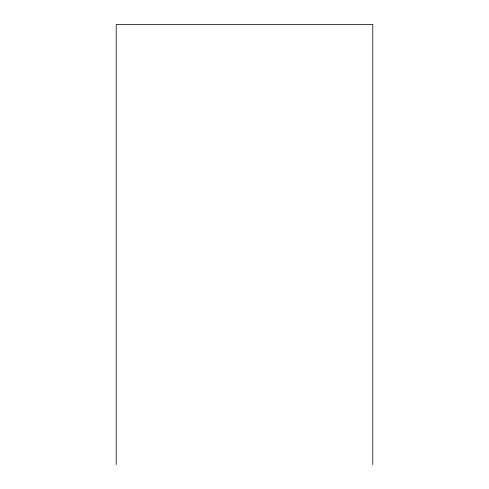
<?xml version="1.0" encoding="UTF-8"?>
<svg xmlns="http://www.w3.org/2000/svg" width="489" height="489" viewBox="0 0 489 489"><rect width="100%" height="100%" fill="white"/><g stroke="black" fill="none" stroke-linecap="round" stroke-linejoin="round"><path stroke-width="0.73" d="M372.789 464.55L372.789 24.45L116.211 24.45L116.211 464.55"/></g></svg>
